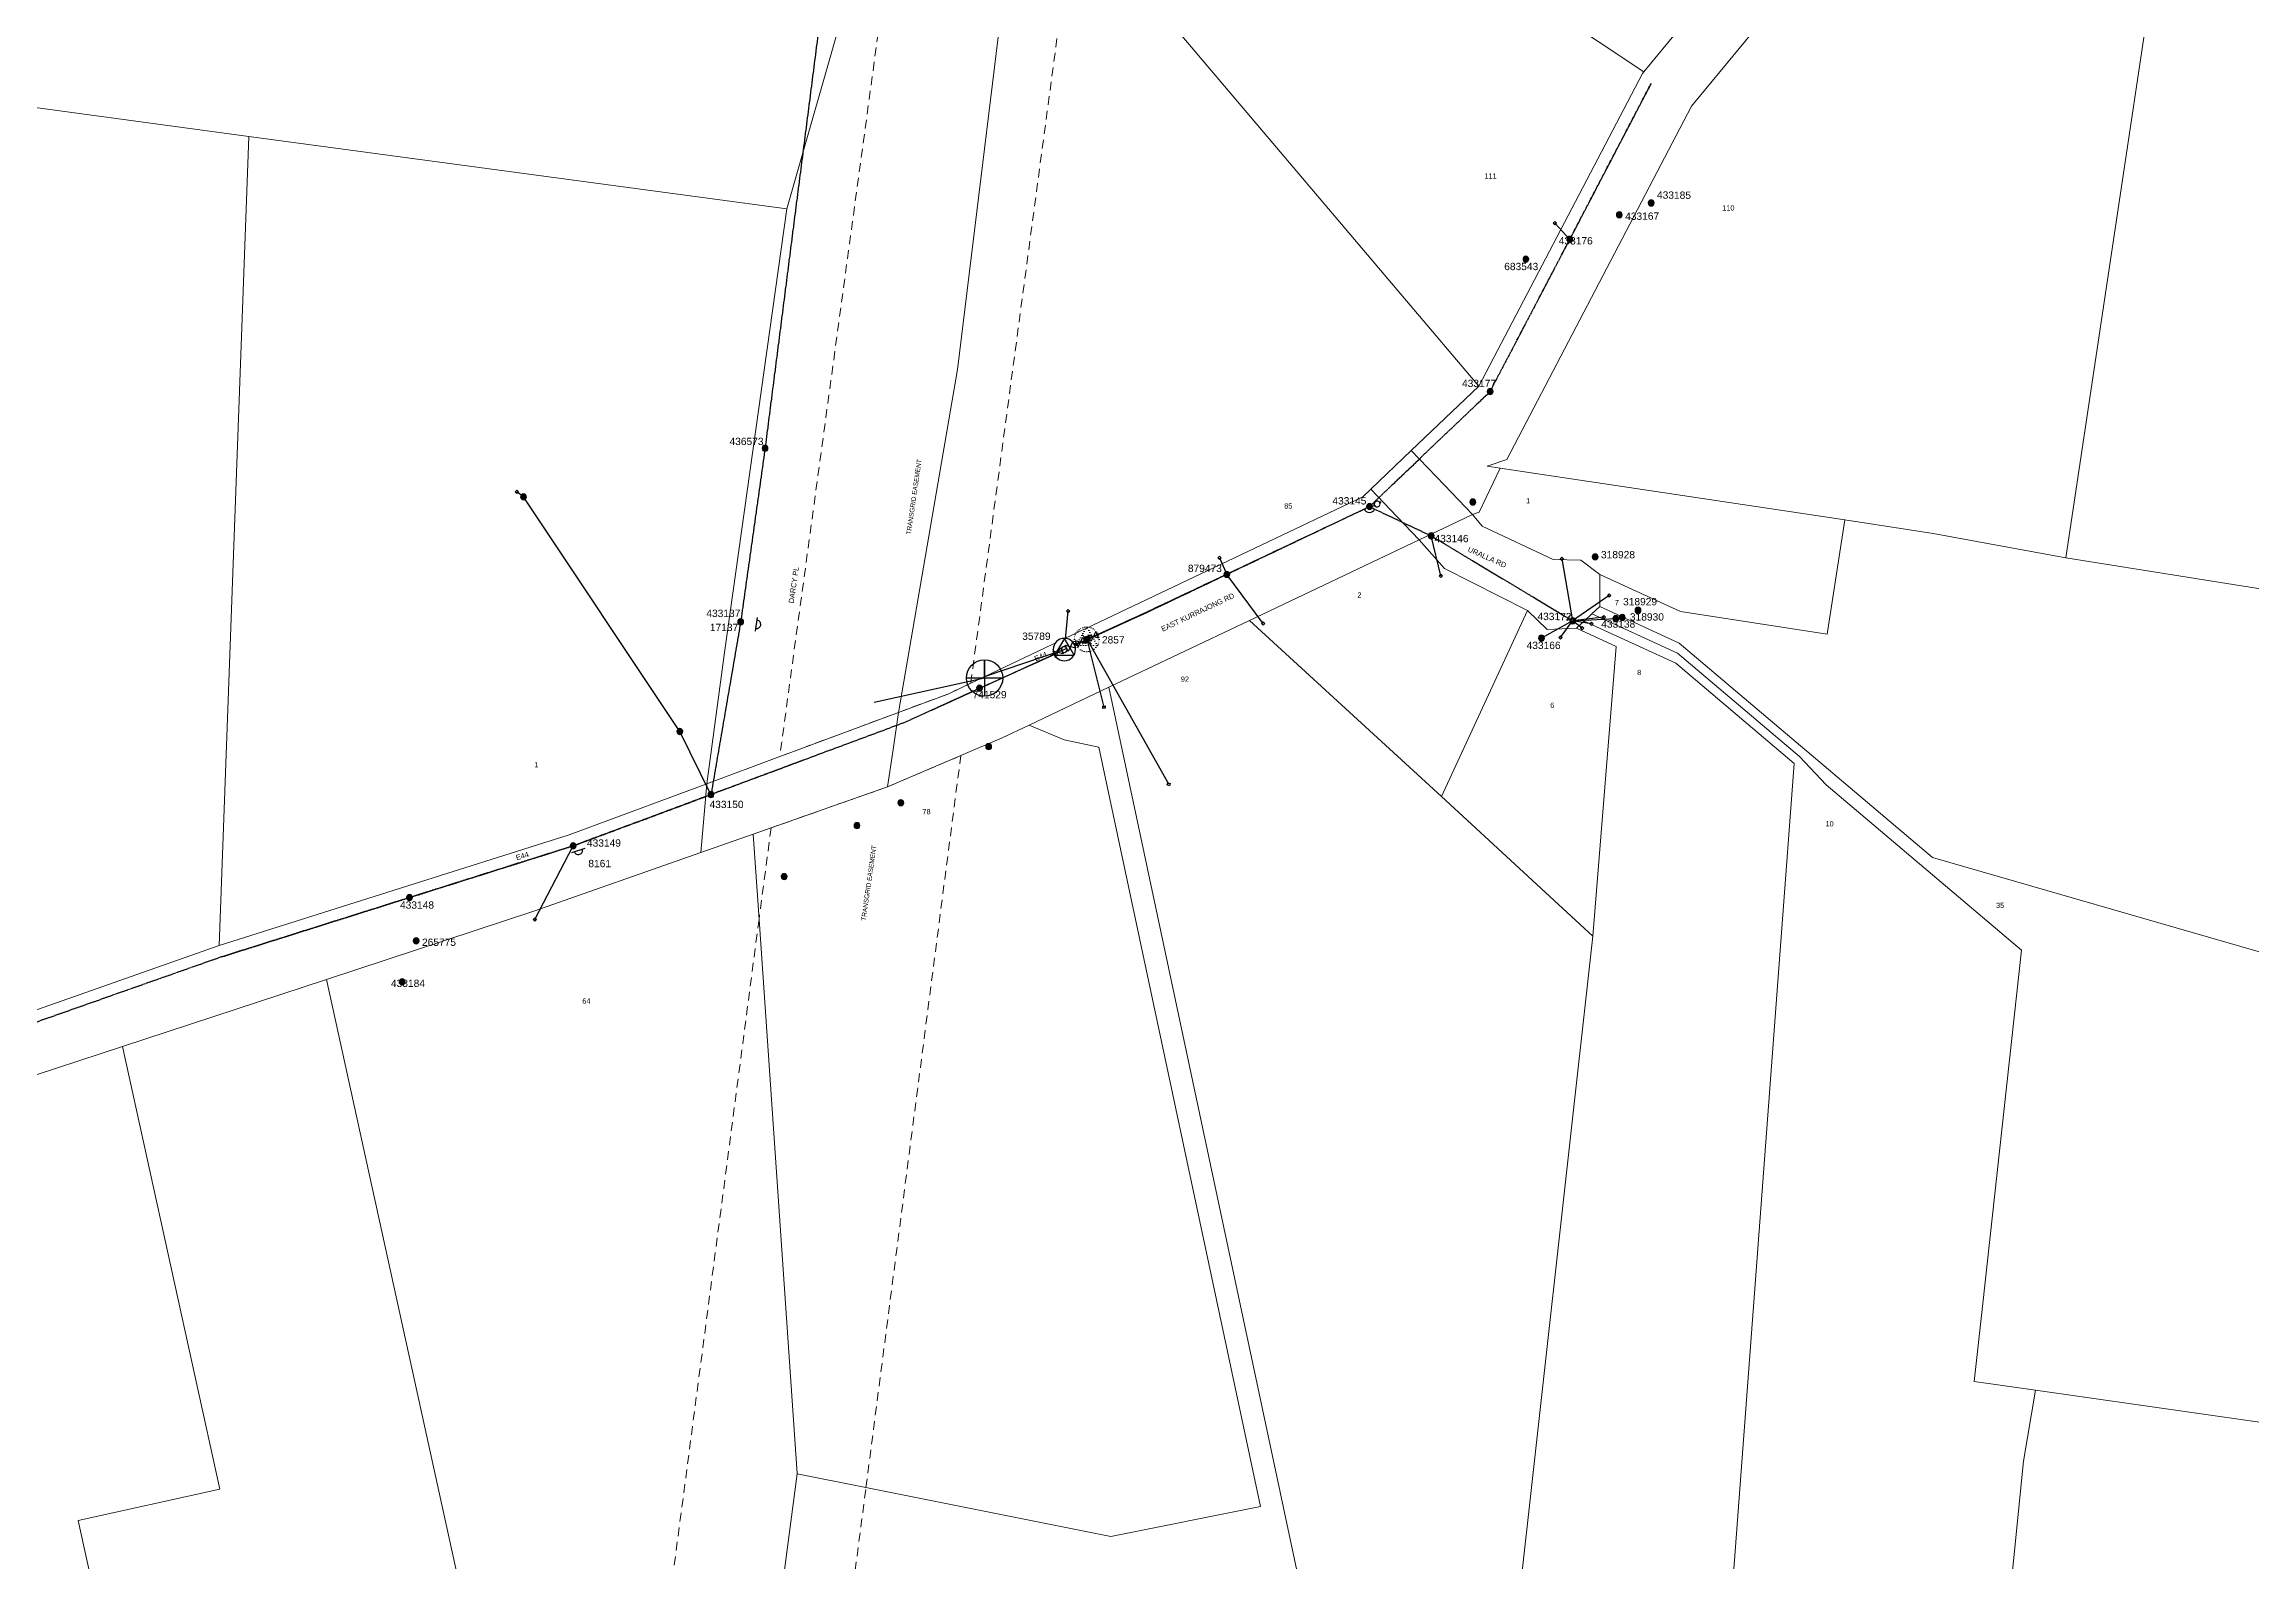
# Model space of a CAD drawing. Header units: metres. Extents: x 285637 to 287404, y 6287682 to 6290348.
# Drawn here: x 286042 to 286798, y 6288024 to 6288544 of the extents above; entities that cross this region are included whole.
import ezdxf
from ezdxf.enums import TextEntityAlignment as Align

# ---------------------------------------------------------------- set-up
doc = ezdxf.new("R2010")
doc.units = ezdxf.units.M
for name, pattern in [('Cable Exist OH', [1, 1, 0]), ('Cable New OH', [6, 4, -2]), ('Dash', [5, 3, -2]), ('DOT', [0.25, 0, -0.25])]:
    doc.linetypes.add(name, pattern=pattern)
for name, color, linetype in [('_User Miscellaneous1', 7, 'Continuous'), ('_User Miscellaneous17', 7, 'Continuous'), ('Equip_LV_EXT', 7, 'Continuous'), ('Equip_LV_NEW', 7, 'Continuous'), ('Equip_SP_HV_EXT', 7, 'Continuous'), ('Equip_SP_LV_EXT', 7, 'Continuous'), ('Mains_HV_EXT', 7, 'Continuous'), ('Mains_LV_EXT', 7, 'Continuous'), ('Services_SP_EXT', 7, 'Continuous'), ('Services_SP_NEW', 7, 'Continuous'), ('Sub_SP_TR_HV_LV_SL_LS_EXT', 7, 'Continuous'), ('Sub_SP_TR_HV_LV_SL_LS_NEW', 7, 'Continuous'), ('SupportsOH_SP_TR_HV_LV_SL_EXT', 7, 'Continuous'), ('SupportsOH_SP_TR_HV_LV_SL_NEW', 7, 'Continuous'), ('SupportsUG_SP_LV_EXT', 7, 'Continuous')]:
    doc.layers.add(name, color=color, linetype=linetype)
for name, color, linetype, lineweight in [('Cadastre Easements_SP_EXT', 7, 'Continuous', 5), ('Cadastre Land Parcels_SP_EXT', 7, 'Continuous', 5), ('Cadastre Roads_SP_EXT', 7, 'Continuous', 5)]:
    doc.layers.add(name, color=color, linetype=linetype, lineweight=lineweight)
doc.styles.add('POLE_LABEL', font='arial.ttf')
doc.styles.get("Standard").update_dxf_attribs({"font": 'arial.ttf'})

# ---------------------------------------------------------------- blocks, each defined once
blk = doc.blocks.new('LV_OH_LINKS_OPEN_EXT')
for p, q in [((-0.17, 4.97), (-0.17, 5.46)), ((-0.17, 3), (-0.17, 2.5)), ((0.17, 4.97), (0.17, 5.46)), ((0.17, 3), (0.17, 2.5))]:
    blk.add_line(p, q)
blk.add_lwpolyline([(0, 2.99, 1), (0, 4.98, 1)], format="xyb", close=True)
at = {"flags": 9}
for tag, p in [('ACTUAL_STATUS', (0, 0)), ('CONSTRUCTED_VOLTAGE', (0, -0.2)), ('OPERATING_VOLTAGE', (0, -0.6)), ('ORIENTATION', (0, -0.8)), ('OWNED_BY', (0, -1)), ('STATE', (0, -1.2)), ('SWITCH_TYPE', (0, -1.4)), ('NO_PHASES', (0, -0.4)), ('USAGE', (0, -1.6)), ('LEGEND', (0, -1.8)), ('NOTES', (0, -2))]:
    blk.add_attdef(tag, text='', height=0.2, dxfattribs=at).set_placement(p, align=Align.MIDDLE_LEFT)
at = {"flags": 1}
blk.add_attdef('Z', (0, 0), '', height=0.2, dxfattribs=at)
blk = doc.blocks.new('LV_OH_LINKS_DISTFUSE_EXT')
for p, q in [((0, 0), (0.96, 0)), ((3.84, 0), (4.8, 0))]:
    blk.add_line(p, q)
blk.add_lwpolyline([(3.84, -1.2), (3.84, 1.2), (0.96, -1.2), (0.96, 1.2)], close=True)
at = {"flags": 9}
for tag, p in [('ACTUAL_STATUS', (0, 0)), ('CONSTRUCTED_VOLTAGE', (0, -0.2)), ('OPERATING_VOLTAGE', (0, -0.6)), ('ORIENTATION', (0, -0.8)), ('OWNED_BY', (0, -1)), ('STATE', (0, -1.2)), ('SWITCH_TYPE', (0, -1.4)), ('NO_PHASES', (0, -0.4)), ('USAGE', (0, -1.6)), ('NOTES', (0, -1.8))]:
    blk.add_attdef(tag, text='', height=0.2, dxfattribs=at).set_placement(p, align=Align.MIDDLE_LEFT)
at = {"flags": 1}
blk.add_attdef('Z', (0, 0), '', height=0.2, dxfattribs=at)
blk = doc.blocks.new('CCP_EXT')
blk.add_wipeout([(0, 0.57), (0.57, 0), (0, -0.57), (-0.57, 0)])
blk.add_lwpolyline([(-0.57, 0), (0, 0.57), (0.57, 0), (0, -0.57), (-0.57, 0)])
at = {"flags": 1}
blk.add_attdef('Z', (0, 0), '', height=0.2, dxfattribs=at)
at = {"flags": 9}
for tag, p in [('CCP_TYPE', (0, 0)), ('CONSTRUCTED_VOLTAGE', (0, -0.2)), ('OPERATING_VOLTAGE', (0, -0.6)), ('ORIENTATION', (0, -0.8)), ('OWNED_BY', (0, -1)), ('STATE', (0, -1.8)), ('NO_PHASES', (0, -0.4)), ('USAGE', (0, -1.2)), ('LEGEND', (0, -1.4)), ('LIFE_SUPPORT', (0, -1.6)), ('NOTES', (0, -2))]:
    blk.add_attdef(tag, text='', height=0.2, dxfattribs=at).set_placement(p, align=Align.MIDDLE_LEFT)
blk = doc.blocks.new('POLE_EXT')
blk.add_hatch(color=256).paths.add_polyline_path([(-1, 0, 1), (1, 0, 1)])
blk.add_lwpolyline([(-1, 0, 1), (1, 0, 1)], format="xyb", close=True)
for tag, height, flags, p in [('pNumber', 2.5, 8, (-17.84, 2.07)), ('OWNED_BY', 0.2, 9, (1.35, -0.4)), ('SPECIAL_USE', 0.2, 9, (1.35, -0.8)), ('STATE', 0.2, 9, (1.35, -1)), ('cLV', 0.2, 9, (1.35, -1.4)), ('hDepth', 0.2, 9, (1.35, -1.6)), ('hDia', 0.2, 9, (1.35, -1.8)), ('cHV', 0.2, 9, (1.35, -2)), ('cLinedev', 0.2, 9, (1.35, -3.4)), ('pExisting', 0.2, 9, (1.35, -3.8)), ('pFooting', 0.2, 9, (1.35, -4.4)), ('pNew', 0.2, 9, (1.35, -4.6)), ('pRelocate', 0.2, 9, (1.35, -5)), ('pRemove', 0.2, 9, (1.35, -5.2)), ('pReplace', 0.2, 9, (1.35, -5.4)), ('pStay', 0.2, 9, (1.35, -5.6)), ('pType', 0.2, 9, (1.35, -5.8)), ('cspan', 0.2, 9, (1.35, -6)), ('STREETNAME', 0.2, 9, (1.35, -6.2)), ('SUBURB', 0.2, 9, (1.35, -6.4)), ('OPERATED_BY', 0.2, 9, (1.36, -7.01)), ('PARENT', 0.2, 9, (1.35, -0.6)), ('USAGE', 0.2, 9, (1.35, -1.2)), ('LBRACKET', 0.2, 9, (1.35, -2.2)), ('LExisting', 0.2, 9, (1.35, -2.4)), ('LANTNUMBER', 0.2, 9, (1.35, -2.6)), ('LOther', 0.2, 9, (1.35, -2.8)), ('LRemove', 0.2, 9, (1.35, -3)), ('LEGEND', 0.2, 9, (1.35, -3.2)), ('LOCATION', 0.2, 9, (1.35, -3.6)), ('PFNUMBER', 0.2, 9, (1.35, -4)), ('NEWPFNUMBER', 0.2, 9, (1.35, -4.2)), ('NOTES', 0.2, 9, (1.35, -6.6)), ('MAINTAINED_BY', 0.2, 9, (1.36, -6.81))]:
    blk.add_attdef(tag, text='', height=height, dxfattribs=dict(flags=flags)).set_placement(p, align=Align.MIDDLE_LEFT)
at = {"style": 'POLE_LABEL'}
for tag, height, flags, p in [('STRUCTURE_PLANT_NUMBER', 0.2, 9, (1.35, 0.03)), ('ASSET_NUM', 2.5, 8, (2, 2)), ('STREET_CODE', 0.2, 9, (1.35, -0.2))]:
    blk.add_attdef(tag, text='', height=height, dxfattribs=dict(at, flags=flags)).set_placement(p, align=Align.MIDDLE_LEFT)
at = {"flags": 1}
blk.add_attdef('Z', (1.35, -7.33), '', height=0.2, dxfattribs=at)
blk = doc.blocks.new('*U20')
blk.add_line((1.19, 2.03), (-3.61, 2.03))
blk.add_lwpolyline([(0.23, 2.03, 0.414214), (-1.21, 3.47, 0.414214), (-2.65, 2.03)], format="xyb")
for tag, height, flags, p in [('STREET_CODE', 0.2, 9, (1.5, 0)), ('ASSET_NUM', 2.5, 8, (2, 2)), ('ACTUAL_STATUS', 0.2, 9, (1.5, -0.2)), ('CONSTRUCTED_VOLTAGE', 0.2, 9, (1.5, -0.4)), ('OPERATING_VOLTAGE', 0.2, 9, (1.5, -0.8)), ('ORIENTATION', 0.2, 9, (1.5, -1)), ('OWNED_BY', 0.2, 9, (1.5, -1.2)), ('OPERATED_BY', 0.2, 9, (1.5, -1.4)), ('STATE', 0.2, 9, (1.5, -1.8)), ('SWITCH_TYPE', 0.2, 9, (1.5, -2)), ('STREETNAME', 0.2, 9, (1.5, -2.8)), ('SUBURB', 0.2, 9, (1.5, -3)), ('Z', 0.2, 1, (1.5, -3.6)), ('NO_PHASES', 0.2, 9, (1.5, -0.6)), ('MAINTAINED_BY', 0.2, 9, (1.5, -1.6)), ('USAGE', 0.2, 9, (1.5, -2.2)), ('LEGEND', 0.2, 9, (1.5, -2.4)), ('LOCATION', 0.2, 9, (1.5, -2.6)), ('NOTES', 0.2, 9, (1.5, -3.2)), ('LABEL_ALIGNMENT', 0.2, 9, (1.5, -3.4))]:
    blk.add_attdef(tag, text='', height=height, dxfattribs=dict(flags=flags)).set_placement(p, align=Align.MIDDLE_LEFT)
blk = doc.blocks.new('HV_USL_CLOSED_EXT')
blk.add_line((2.4, 5.5), (-2.4, 5.5))
blk.add_lwpolyline([(1.44, 5.5, 0.414214), (0, 6.94, 0.414214), (-1.44, 5.5)], format="xyb")
for tag, height, flags, p in [('STREET_CODE', 0.2, 9, (1.5, 0)), ('ASSET_NUM', 2.5, 8, (2, 2)), ('ACTUAL_STATUS', 0.2, 9, (1.5, -0.2)), ('CONSTRUCTED_VOLTAGE', 0.2, 9, (1.5, -0.4)), ('OPERATING_VOLTAGE', 0.2, 9, (1.5, -0.8)), ('ORIENTATION', 0.2, 9, (1.5, -1)), ('OWNED_BY', 0.2, 9, (1.5, -1.2)), ('OPERATED_BY', 0.2, 9, (1.5, -1.4)), ('STATE', 0.2, 9, (1.5, -1.8)), ('SWITCH_TYPE', 0.2, 9, (1.5, -2)), ('STREETNAME', 0.2, 9, (1.5, -2.8)), ('SUBURB', 0.2, 9, (1.5, -3)), ('Z', 0.2, 1, (1.5, -3.6)), ('NO_PHASES', 0.2, 9, (1.5, -0.6)), ('MAINTAINED_BY', 0.2, 9, (1.5, -1.6)), ('USAGE', 0.2, 9, (1.5, -2.2)), ('LEGEND', 0.2, 9, (1.5, -2.4)), ('LOCATION', 0.2, 9, (1.5, -2.6)), ('NOTES', 0.2, 9, (1.5, -3.2)), ('LABEL_ALIGNMENT', 0.2, 9, (1.5, -3.4))]:
    blk.add_attdef(tag, text='', height=height, dxfattribs=dict(flags=flags)).set_placement(p, align=Align.MIDDLE_LEFT)
blk = doc.blocks.new('End Shackle_EXT')
blk.add_wipeout([(0, 0.25), (1.81, 0.25), (1.82, -0.25), (0, -0.25)])
blk.add_line((1.81, -1), (1.81, 1))
at = {"flags": 1}
blk.add_attdef('Z', (0, 0), '', height=0.2, dxfattribs=at)
at = {"flags": 9}
for tag, p in [('CONNECTOR_TYPE', (0, 0)), ('CONSTRUCTED_VOLTAGE', (0, -0.2)), ('OPERATING_VOLTAGE', (0, -0.6)), ('ORIENTATION', (0, -0.8)), ('OWNED_BY', (0, -1)), ('STATE', (0, -1.2)), ('NO_PHASES', (0, -0.4)), ('USAGE', (0, -1.4)), ('NOTES', (0, -1.6))]:
    blk.add_attdef(tag, text='', height=0.2, dxfattribs=at).set_placement(p, align=Align.MIDDLE_LEFT)
blk = doc.blocks.new('CCP_NEW')
blk.add_wipeout([(0, 0.57), (0.57, 0), (0, -0.57), (-0.57, 0)])
blk.add_lwpolyline([(-0.57, 0), (0, 0.57), (0.57, 0), (0, -0.57), (-0.57, 0)])
for tag, flags, p in [('CCP_TYPE', 9, (1.5, 0)), ('ORIENTATION', 9, (1.5, -0.2)), ('STATE', 9, (1.5, -1)), ('OWNED_BY', 9, (1.5, -1.2)), ('OPERATED_BY', 9, (1.5, -1.4)), ('OPERATING_VOLTAGE', 9, (1.5, -1.8)), ('CONSTRUCTED_VOLTAGE', 9, (1.5, -2)), ('Z', 1, (1.5, -2.4)), ('USAGE', 9, (1.5, -0.4)), ('LEGEND', 9, (1.5, -0.6)), ('LIFE_SUPPORT', 9, (1.5, -0.8)), ('MAINTAINED_BY', 9, (1.5, -1.6)), ('NUMBER_OF_PHASES', 9, (1.5, -2.2))]:
    blk.add_attdef(tag, text='', height=0.2, dxfattribs=dict(flags=flags)).set_placement(p, align=Align.MIDDLE_LEFT)
blk = doc.blocks.new('POLE_DEL')
h = blk.add_hatch(color=256)
edge = h.paths.add_edge_path()
edge.add_arc((0, 0), 1, 180, 360)
edge.add_arc((0, 0), 1, 0, 180)
for p, q in [((-1.58, 1.58), (1.58, -1.58)), ((-1.58, -1.58), (1.58, 1.58))]:
    blk.add_line(p, q)
blk.add_lwpolyline([(-1, 0, 1), (1, 0, 1)], format="xyb", close=True)
at = {"flags": 1}
blk.add_attdef('Z', (0, 0), '', height=0.2, dxfattribs=at)
for tag, height, flags, p in [('pNumber', 2.5, 8, (0, 2.07)), ('OWNED_BY', 0.2, 9, (0, -0.4)), ('SPECIAL_USE', 0.2, 9, (0, -0.6)), ('STATE', 0.2, 9, (0, -0.8)), ('cLV', 0.2, 9, (0, -1.2)), ('cHV', 0.2, 9, (0, -1.8)), ('cLinedev', 0.2, 9, (0, -3.2)), ('cspan', 0.2, 9, (0, -5.6)), ('SUBURB', 0.2, 9, (0, -5.8)), ('STREETNAME', 0.2, 9, (0, -6)), ('USAGE', 0.2, 9, (0, -1)), ('hDepth', 0.2, 9, (0, -1.4)), ('hDia', 0.2, 9, (0, -1.6)), ('LBRACKET', 0.2, 9, (0, -2)), ('LExisting', 0.2, 9, (0, -2.2)), ('LANTNUMBER', 0.2, 9, (0, -2.4)), ('LOther', 0.2, 9, (0, -2.6)), ('LRemove', 0.2, 9, (0, -2.8)), ('LEGEND', 0.2, 9, (0, -3)), ('pExisting', 0.2, 9, (0, -3.4)), ('PFNUMBER', 0.2, 9, (0, -3.6)), ('NEWPFNUMBER', 0.2, 9, (0, -3.8)), ('pFooting', 0.2, 9, (0, -4)), ('pNew', 0.2, 9, (0, -4.2)), ('pRelocate', 0.2, 9, (0, -4.6)), ('pRemove', 0.2, 9, (0, -4.8)), ('pReplace', 0.2, 9, (0, -5)), ('pStay', 0.2, 9, (0, -5.2)), ('pType', 0.2, 9, (0, -5.4)), ('LOCATION', 0.2, 9, (0, -6.2)), ('NOTES', 0.2, 9, (0, -6.4))]:
    blk.add_attdef(tag, text='', height=height, dxfattribs=dict(flags=flags)).set_placement(p, align=Align.MIDDLE_LEFT)
at = {"style": 'POLE_LABEL', "flags": 9}
blk.add_attdef('STREET_CODE', text='', height=0.2, dxfattribs=at).set_placement((0, -0.2), align=Align.MIDDLE_LEFT)
blk = doc.blocks.new('SUB_POLE_NEW')
blk.add_wipeout([(-3.84, 0), (-3.81, -0.48), (-3.72, -0.95), (-3.57, -1.41), (-3.37, -1.85), (-3.11, -2.26), (-2.8, -2.63), (-2.45, -2.96), (-2.06, -3.24), (-1.63, -3.47), (-1.19, -3.65), (-0.72, -3.77), (-0.24, -3.83), (0.24, -3.83), (0.72, -3.77), (1.19, -3.65), (1.63, -3.47), (2.06, -3.24), (2.45, -2.96), (2.8, -2.63), (3.11, -2.26), (3.37, -1.85), (3.57, -1.41), (3.72, -0.95), (3.81, -0.48), (3.84, 0), (3.81, 0.48), (3.72, 0.95), (3.57, 1.41), (3.37, 1.85), (3.11, 2.26), (2.8, 2.63), (2.45, 2.96), (2.06, 3.24), (1.63, 3.47), (1.19, 3.65), (0.72, 3.77), (0.24, 3.83), (-0.24, 3.83), (-0.72, 3.77), (-1.19, 3.65), (-1.63, 3.47), (-2.06, 3.24), (-2.45, 2.96), (-2.8, 2.63), (-3.11, 2.26), (-3.37, 1.85), (-3.57, 1.41), (-3.72, 0.95), (-3.81, 0.48)])
blk.add_lwpolyline([(-3.84, 0, 1), (3.84, 0, 1)], format="xyb", close=True)
blk.add_lwpolyline([(1.94, 0.47), (0, 3.84), (-3.33, -1.92), (3.33, -1.92)], close=True)
for tag, height, flags, p in [('STREET_CODE', 0.2, 9, (1.5, 0)), ('ASSET_NUM', 3.5, 8, (2, 2)), ('CONSTRUCTED_VOLTAGE', 0.2, 9, (1.5, -0.2)), ('OPERATING_VOLTAGE', 0.2, 9, (1.5, -0.6)), ('OPERATED_BY', 0.2, 9, (1.5, -0.8)), ('ORIENTATION', 0.2, 9, (1.5, -1.2)), ('OWNED_BY', 0.2, 9, (1.5, -1.4)), ('SECONDARY_VOLTAGE', 0.2, 9, (1.5, -1.6)), ('STATE', 0.2, 9, (1.5, -1.8)), ('SUBSTATION_TYPE', 0.2, 9, (1.5, -2)), ('SUBURB', 0.2, 9, (1.5, -2.6)), ('STREETNAME', 0.2, 9, (1.5, -2.8)), ('Z', 0.2, 1, (1.5, -3.4)), ('NO_PHASES', 0.2, 9, (1.5, -0.4)), ('MAINTAINED_BY', 0.2, 9, (1.5, -1)), ('USAGE', 0.2, 9, (1.5, -2.2)), ('LEGEND', 0.2, 9, (1.5, -2.4)), ('LOCATION', 0.2, 9, (1.5, -3)), ('NOTES', 0.2, 9, (1.5, -3.2))]:
    blk.add_attdef(tag, text='', height=height, dxfattribs=dict(flags=flags)).set_placement(p, align=Align.MIDDLE_LEFT)
blk = doc.blocks.new('LV_OH_LINKS_DISTFUSE_NEW')
for p, q in [((0, 0), (0.96, 0)), ((3.84, 0), (4.8, 0))]:
    blk.add_line(p, q)
blk.add_lwpolyline([(3.84, -1.2), (3.84, 1.2), (0.96, -1.2), (0.96, 1.2)], close=True)
for tag, flags, p in [('ACTUAL_STATUS', 9, (1.5, 0)), ('CONSTRUCTED_VOLTAGE', 9, (1.5, -0.2)), ('OPERATING_VOLTAGE', 9, (1.5, -0.6)), ('ORIENTATION', 9, (1.5, -0.8)), ('OWNED_BY', 9, (1.5, -1)), ('OPERATED_BY', 9, (1.5, -1.2)), ('STATE', 9, (1.5, -1.6)), ('SWITCH_TYPE', 9, (1.5, -1.8)), ('Z', 1, (1.5, -2.6)), ('NO_PHASES', 9, (1.5, -0.4)), ('MAINTAINED_BY', 9, (1.5, -1.4)), ('USAGE', 9, (1.5, -2)), ('LEGEND', 9, (1.5, -2.2)), ('NOTES', 9, (1.5, -2.4))]:
    blk.add_attdef(tag, text='', height=0.2, dxfattribs=dict(flags=flags)).set_placement(p, align=Align.MIDDLE_LEFT)
blk = doc.blocks.new('POLE_NEW')
for tag, height, flags, p in [('pNumber', 2.5, 8, (-17.84, 2.07)), ('OWNED_BY', 0.2, 9, (1.15, -0.4)), ('SPECIAL_USE', 0.2, 9, (1.15, -0.8)), ('STATE', 0.2, 9, (1.15, -1)), ('cLV', 0.2, 9, (1.15, -1.4)), ('hDepth', 0.2, 9, (1.15, -1.6)), ('hDia', 0.2, 9, (1.15, -1.8)), ('cHV', 0.2, 9, (1.15, -2)), ('cLinedev', 0.2, 9, (1.15, -3.4)), ('pExisting', 0.2, 9, (1.15, -3.6)), ('pFooting', 0.2, 9, (1.15, -4.2)), ('pNew', 0.2, 9, (1.15, -4.4)), ('pRelocate', 0.2, 9, (1.15, -4.8)), ('pRemove', 0.2, 9, (1.15, -5)), ('pReplace', 0.2, 9, (1.15, -5.2)), ('pStay', 0.2, 9, (1.15, -5.4)), ('pType', 0.2, 9, (1.15, -5.6)), ('cspan', 0.2, 9, (1.15, -5.8)), ('SUBURB', 0.2, 9, (1.15, -6)), ('STREETNAME', 0.2, 9, (1.15, -6.2)), ('OPERATED_BY', 0.2, 9, (1.15, -6.89)), ('PARENT', 0.2, 9, (1.15, -0.6)), ('USAGE', 0.2, 9, (1.15, -1.2)), ('LBRACKET', 0.2, 9, (1.15, -2.2)), ('LExisting', 0.2, 9, (1.15, -2.4)), ('LANTNUMBER', 0.2, 9, (1.15, -2.6)), ('LOther', 0.2, 9, (1.15, -2.8)), ('LRemove', 0.2, 9, (1.15, -3)), ('LEGEND', 0.2, 9, (1.15, -3.2)), ('PFNUMBER', 0.2, 9, (1.15, -3.8)), ('NEWPFNUMBER', 0.2, 9, (1.15, -4)), ('LOCATION', 0.2, 9, (1.15, -6.4)), ('NOTES', 0.2, 9, (1.15, -6.6)), ('MAINTAINED_BY', 0.2, 9, (1.15, -7.22))]:
    blk.add_attdef(tag, text='', height=height, dxfattribs=dict(flags=flags)).set_placement(p, align=Align.MIDDLE_LEFT)
at = {"style": 'POLE_LABEL'}
for tag, height, flags, p in [('STRUCTURE_PLANT_NUMBER', 0.2, 9, (1.15, 0.09)), ('ASSET_NUM', 2.5, 8, (2, 2)), ('STREET_CODE', 0.2, 9, (1.15, -0.2))]:
    blk.add_attdef(tag, text='', height=height, dxfattribs=dict(at, flags=flags)).set_placement(p, align=Align.MIDDLE_LEFT)
at = {"flags": 1}
blk.add_attdef('Z', (1.15, -7.59), '', height=0.2, dxfattribs=at)
blk.add_wipeout([(0.07, 1), (-0.06, 1), (-0.18, 0.98), (-0.3, 0.95), (-0.42, 0.91), (-0.53, 0.85), (-0.63, 0.77), (-0.73, 0.69), (-0.81, 0.59), (-0.87, 0.49), (-0.93, 0.37), (-0.97, 0.25), (-0.99, 0.13), (-1, 0.01), (-0.99, -0.12), (-0.97, -0.24), (-0.93, -0.36), (-0.88, -0.48), (-0.81, -0.58), (-0.73, -0.68), (-0.64, -0.77), (-0.54, -0.84), (-0.43, -0.9), (-0.31, -0.95), (-0.19, -0.98), (-0.07, -1), (0.06, -1), (0.18, -0.98), (0.3, -0.95), (0.42, -0.91), (0.53, -0.85), (0.63, -0.77), (0.73, -0.69), (0.81, -0.59), (0.87, -0.49), (0.93, -0.37), (0.97, -0.25), (0.99, -0.13), (1, -0.01), (0.99, 0.12), (0.97, 0.24), (0.93, 0.36), (0.88, 0.48), (0.81, 0.58), (0.73, 0.68), (0.64, 0.77), (0.54, 0.84), (0.43, 0.9), (0.31, 0.95), (0.19, 0.98)])
at = {"lineweight": -3}
blk.add_lwpolyline([(-1, 0, 1), (1, 0, 1)], format="xyb", close=True, dxfattribs=at)
blk = doc.blocks.new('SUB_POLE_DEL')
at = {"linetype": 'DOT', "lineweight": 5, "ltscale": 2.5}
blk.add_lwpolyline([(-4.22, 0, 1), (4.22, 0, 1)], format="xyb", close=True, dxfattribs=at)
at = {"linetype": 'DOT', "lineweight": 5, "ltscale": 3}
blk.add_lwpolyline([(-3.66, -2.11), (3.66, -2.11), (0, 4.22)], close=True, dxfattribs=at)
for tag, height, flags, p in [('STREET_CODE', 0.2, 9, (1.5, 0)), ('ASSET_NUM', 2.5, 8, (2, 2)), ('OPERATED_BY', 0.2, 9, (1.5, -0.2)), ('Z', 0.2, 1, (1.5, -0.6)), ('MAINTAINED_BY', 0.2, 9, (1.5, -0.4))]:
    blk.add_attdef(tag, text='', height=height, dxfattribs=dict(flags=flags)).set_placement(p, align=Align.MIDDLE_LEFT)

msp = doc.modelspace()

# ---------------------------------------------------------------- linework, layer by layer
at = {"layer": '_User Miscellaneous17', "linetype": 'Continuous'}
for p, q in [((286364, 6288327), (286364, 6288333.22)), ((286364, 6288333.22), (286364, 6288320.78)), ((286364, 6288327), (286326.18, 6288318.59)), ((286370.22, 6288327), (286357.78, 6288327))]:
    msp.add_line(p, q, dxfattribs=at)
msp.add_circle((286364, 6288327), 6.22, dxfattribs=at)
at = {"layer": 'Cadastre Easements_SP_EXT', "linetype": 'Dash'}
msp.add_lwpolyline([(286392.98, 6289028.94), (286353.33, 6288737.43), (286345.04, 6288676.51), (286340.55, 6288643.48), (286338.33, 6288627.16), (286293.84, 6288300.11), (286296.7, 6288301.17), (286296.7, 6288301.17), (286334.52, 6288315.25), (286351.71, 6288321.64), (286359.28, 6288325.24), (286373.16, 6288429.09), (286394.75, 6288590.51), (286403.81, 6288658.23), (286424.84, 6288815.46), (286452.46, 6289021.96)], dxfattribs=at)
at = {"layer": 'Cadastre Land Parcels_SP_EXT', "linetype": 'Continuous'}
for points in [[(286734.33, 6288368.15), (286781.04, 6288679.74), (286674.21, 6288605.26), (286606.18, 6288522.9), (286542.87, 6288401.82), (286536.12, 6288399.59), (286540.6, 6288398.92), (286658.69, 6288381.13), (286688.98, 6288376.56), (286734.33, 6288368.15)], [(286589.33, 6288534.09), (286589.78, 6288534.64), (286403.81, 6288658.23), (286383.93, 6288671.44), (286379.89, 6288638.39), (286378.17, 6288624.31), (286376.65, 6288611.86), (286394.75, 6288590.51), (286533.34, 6288427), (286589.33, 6288534.09)], [(286306.1, 6288624.68), (286024.35, 6288655.01), (285977.3, 6288530.69), (286111.96, 6288512.52), (286296.27, 6288487.64), (286316.47, 6288558.36), (286306.1, 6288624.68)], [(286351.71, 6288321.64), (286359.28, 6288325.24), (286493.53, 6288389.05), (286496.29, 6288391.69), (286510.17, 6288404.92), (286533.34, 6288427), (286394.75, 6288590.51), (286376.65, 6288611.86), (286354.73, 6288432.62), (286334.52, 6288315.25), (286351.71, 6288321.64)], [(286111.96, 6288512.52), (285977.3, 6288530.69), (285972.77, 6288485.2), (285977.05, 6288252.47), (285997.73, 6288198.76), (286101.79, 6288235.44), (286111.96, 6288512.52)], [(286296.27, 6288487.64), (286111.96, 6288512.52), (286101.79, 6288235.44), (286221.76, 6288273.28), (286268.89, 6288290.82), (286274.94, 6288335.7), (286296.27, 6288487.64)], [(286658.69, 6288381.13), (286540.6, 6288398.92), (286533.41, 6288383.85), (286531.09, 6288382.97), (286534.46, 6288379), (286558.76, 6288367.56), (286568.21, 6288367.32), (286574.76, 6288362.49), (286602.39, 6288349.8), (286652.61, 6288342.02), (286658.69, 6288381.13)], [(286967.87, 6288330.93), (286734.33, 6288368.15), (286688.98, 6288376.56), (286658.69, 6288381.13), (286652.61, 6288342.02), (286602.39, 6288349.8), (286574.76, 6288362.49), (286574.71, 6288351.45), (286601.98, 6288338.92), (286688.67, 6288265.55), (286800.29, 6288233.32), (286895.47, 6288199.39), (286947.61, 6288190.69), (286967.87, 6288330.93)], [(286549.99, 6288350.13), (286521.54, 6288364.5), (286512.84, 6288374.33), (286454.8, 6288346.76), (286520.49, 6288286.48), (286549.99, 6288350.13)], [(286572.31, 6288238.62), (286580.36, 6288337.78), (286566.73, 6288344.05), (286556.77, 6288343.61), (286549.99, 6288350.13), (286520.49, 6288286.48), (286572.31, 6288238.62)], [(286724, 6288083.1), (286703.01, 6288086.09), (286705.81, 6288111.81), (286719.17, 6288233.84), (286652.26, 6288290.47), (286643.21, 6288300.1), (286601.36, 6288335.52), (286572.05, 6288348.98), (286569.39, 6288346.51), (286600.75, 6288332.11), (286641.29, 6288297.79), (286600.98, 6287759.75), (286619.66, 6287756.89), (286675.21, 6287748.38), (286693.99, 6287871.17), (286700.09, 6287911.08), (286706.15, 6287950.73), (286712.34, 6287991.23), (286714.47, 6288005.11), (286717.71, 6288037.25), (286719.88, 6288058.79), (286724, 6288083.1)], [(286947.61, 6288190.69), (286895.47, 6288199.39), (286800.29, 6288233.32), (286688.67, 6288265.55), (286601.98, 6288338.92), (286574.71, 6288351.45), (286572.05, 6288348.98), (286601.36, 6288335.52), (286643.21, 6288300.1), (286652.26, 6288290.47), (286719.17, 6288233.84), (286705.81, 6288111.81), (286703.01, 6288086.09), (286724, 6288083.1), (286927.87, 6288054.05), (286947.61, 6288190.69)], [(286572.31, 6288238.62), (286520.49, 6288286.48), (286454.8, 6288346.76), (286406.52, 6288323.83), (286486.8, 6287946.85), (286535.89, 6287911.35), (286572.31, 6288238.62)], [(286600.98, 6287759.75), (286641.29, 6288297.79), (286600.75, 6288332.11), (286569.39, 6288346.51), (286566.73, 6288344.05), (286580.36, 6288337.78), (286572.31, 6288238.62), (286535.89, 6287911.35), (286533.8, 6287892.63), (286520.45, 6287772.58), (286557.76, 6287766.64), (286600.98, 6287759.75)], [(286406.52, 6288323.83), (286379.31, 6288310.9), (286391.29, 6288305.81), (286403.11, 6288303.32), (286458.49, 6288043.28), (286407.21, 6288032.95), (286323.36, 6288049.75), (286299.77, 6288054.48), (286269.1, 6287821.61), (286267.11, 6287806.46), (286291.39, 6287803.15), (286368.5, 6287792.67), (286388.78, 6287789.91), (286401.81, 6287907.14), (286533.8, 6287892.63), (286535.89, 6287911.35), (286486.8, 6287946.85), (286406.52, 6288323.83)], [(286458.49, 6288043.28), (286403.11, 6288303.32), (286391.29, 6288305.81), (286379.31, 6288310.9), (286370.01, 6288306.48), (286355.86, 6288300.44), (286330.75, 6288289.73), (286290.86, 6288275.7), (286284.73, 6288273.54), (286286.74, 6288244.32), (286299.78, 6288054.59), (286299.77, 6288054.48), (286323.36, 6288049.75), (286407.21, 6288032.95), (286458.49, 6288043.28)], [(286230.15, 6287813.26), (286233.89, 6287814.06), (286269.1, 6287821.61), (286299.77, 6288054.48), (286299.78, 6288054.59), (286286.74, 6288244.32), (286284.73, 6288273.54), (286266.77, 6288267.23), (286209.58, 6288247.11), (286138.6, 6288223.78), (286228.78, 6287812.97), (286230.15, 6287813.26)], [(286228.78, 6287812.97), (286138.6, 6288223.78), (286068.76, 6288200.83), (286102.06, 6288049.18), (286053.48, 6288038.51), (286108.65, 6287787.21), (286150.53, 6287796.19), (286184.63, 6287803.5), (286228.78, 6287812.97)]]:
    msp.add_lwpolyline(points, close=True, dxfattribs=at)
at = {"layer": 'Cadastre Roads_SP_EXT', "linetype": 'Continuous'}
msp.add_lwpolyline([(286316.47, 6288558.36), (286296.27, 6288487.64), (286274.94, 6288335.7), (286268.89, 6288290.82), (286293.84, 6288300.11), (286293.84, 6288300.11), (286296.7, 6288301.17), (286334.52, 6288315.25), (286354.73, 6288432.62), (286376.65, 6288611.86)], dxfattribs=at)
at = {"layer": 'Mains_HV_EXT', "linetype": 'Cable Exist OH'}
for points in [[(286318.34, 6288636.61), (286288.8, 6288405.68), (286280.46, 6288346.26)], [(286280.46, 6288346.26), (286270.28, 6288287.08)], [(286335.91, 6288311.51), (286270.28, 6288287.08)], [(286270.28, 6288287.08), (286223.06, 6288269.51)]]:
    msp.add_lwpolyline(points, dxfattribs=at)
at = {"layer": 'Mains_LV_EXT', "linetype": 'Cable Exist OH'}
for points in [[(286564.5, 6288477.24), (286592.34, 6288530.55)], [(286495.83, 6288385.72), (286537.2, 6288425.16), (286564.5, 6288477.24)], [(286495.83, 6288385.72), (286516.98, 6288375.69)], [(286335.91, 6288311.51), (286301.98, 6288298.88), (286270.28, 6288287.08)], [(286223.06, 6288269.51), (286270.28, 6288287.08)]]:
    msp.add_lwpolyline(points, dxfattribs=at)
at = {"layer": 'Mains_LV_EXT', "linetype": 'Continuous'}
msp.add_lwpolyline([(286494.02, 6288384.86, 0.648073), (286497.61, 6288384.88)], format="xyb", dxfattribs=at)

# ---------------------------------------------------------------- block references
at = {"layer": 'Equip_LV_EXT'}
for p, rotation in [((286399.02, 6288340.29), 204.6710076896356), ((286399.06, 6288340.27), 24.26523948367366)]:
    msp.add_blockref('LV_OH_LINKS_DISTFUSE_EXT', p, dxfattribs=dict(at, rotation=rotation))
at = {"layer": 'Equip_SP_HV_EXT'}
ref = msp.add_blockref('HV_USL_CLOSED_EXT', (286280.46, 6288346.26), dxfattribs=dict(at, rotation=260.8657945922108))
ref.add_attrib('ASSET_NUM', '17137', dxfattribs={"layer": '0', "height": 2.5}).set_placement((286279.63, 6288342.34), align=Align.BOTTOM_RIGHT)
ref = msp.add_blockref('*U20', (286223.06, 6288269.51), dxfattribs=dict(at, rotation=199.2439218023273))
ref.add_attrib('ASSET_NUM', '8161', dxfattribs={"layer": '0', "height": 2.5}).set_placement((286232.16, 6288261.48), align=Align.BOTTOM_CENTER)
at = {"layer": 'Equip_SP_LV_EXT', "rotation": 118.705952517771}
msp.add_blockref('LV_OH_LINKS_OPEN_EXT', (286501.97, 6288388.54), dxfattribs=at)
at = {"layer": 'SupportsOH_SP_TR_HV_LV_SL_EXT'}
ref = msp.add_blockref('POLE_EXT', (286592.32, 6288489.69), dxfattribs=at)
ref.add_attrib('ASSET_NUM', '433185', dxfattribs={"layer": '0', "height": 2.5, "rotation": 359.46385, "style": 'POLE_LABEL'}).set_placement((286594.32, 6288490.44), align=Align.BOTTOM_LEFT)
ref = msp.add_blockref('POLE_EXT', (286581.43, 6288485.65), dxfattribs=at)
ref.add_attrib('ASSET_NUM', '433167', dxfattribs={"layer": '0', "height": 2.5, "rotation": 0.39158, "style": 'POLE_LABEL'}).set_placement((286583.43, 6288486.4), align=Align.TOP_LEFT)
ref = msp.add_blockref('POLE_EXT', (286564.5, 6288477.24), dxfattribs=at)
ref.add_attrib('ASSET_NUM', '433176', dxfattribs={"layer": '0', "height": 2.5, "style": 'POLE_LABEL'}).set_placement((286566.5, 6288477.99), align=Align.TOP_CENTER)
ref = msp.add_blockref('POLE_EXT', (286549.44, 6288470.46), dxfattribs=at)
ref.add_attrib('ASSET_NUM', '683543', dxfattribs={"layer": '0', "height": 2.5, "style": 'POLE_LABEL'}).set_placement((286547.83, 6288469.2), align=Align.TOP_CENTER)
ref = msp.add_blockref('POLE_EXT', (286537.2, 6288425.16), dxfattribs=at)
ref.add_attrib('ASSET_NUM', '433177', dxfattribs={"layer": '0', "height": 2.5, "style": 'POLE_LABEL'}).set_placement((286539.2, 6288425.91), align=Align.BOTTOM_RIGHT)
ref = msp.add_blockref('POLE_EXT', (286288.8, 6288405.68), dxfattribs=at)
ref.add_attrib('ASSET_NUM', '436573', dxfattribs={"layer": '0', "height": 2.5, "style": 'POLE_LABEL'}).set_placement((286288.29, 6288406.04), align=Align.BOTTOM_RIGHT)
ref = msp.add_blockref('POLE_EXT', (286495.83, 6288385.72), dxfattribs=at)
ref.add_attrib('ASSET_NUM', '433145', dxfattribs={"layer": '0', "height": 2.5, "style": 'POLE_LABEL'}).set_placement((286494.8, 6288385.69), align=Align.BOTTOM_RIGHT)
for p in [(286531.28, 6288387.29), (286399.03, 6288340.2), (286259.64, 6288308.68), (286365.4, 6288303.52), (286335.3, 6288284.31), (286320.29, 6288276.46), (286295.38, 6288259)]:
    msp.add_blockref('POLE_EXT', p, dxfattribs=at)
ref = msp.add_blockref('POLE_EXT', (286516.98, 6288375.69), dxfattribs=at)
ref.add_attrib('ASSET_NUM', '433146', dxfattribs={"layer": '0', "height": 2.5, "style": 'POLE_LABEL'}).set_placement((286523.96, 6288376.02), align=Align.TOP_CENTER)
ref = msp.add_blockref('POLE_EXT', (286573.15, 6288368.5), dxfattribs=at)
ref.add_attrib('ASSET_NUM', '318928', dxfattribs={"layer": '0', "height": 2.5, "style": 'POLE_LABEL'}).set_placement((286575.15, 6288369.25), align=Align.MIDDLE_LEFT)
ref = msp.add_blockref('POLE_EXT', (286280.46, 6288346.26), dxfattribs=at)
ref.add_attrib('ASSET_NUM', '433137', dxfattribs={"layer": '0', "height": 2.5, "style": 'POLE_LABEL'}).set_placement((286280.35, 6288347.17), align=Align.BOTTOM_RIGHT)
ref = msp.add_blockref('POLE_EXT', (286582.45, 6288347.77), dxfattribs=at)
ref.add_attrib('ASSET_NUM', '318930', dxfattribs={"layer": '0', "height": 2.5, "style": 'POLE_LABEL'}).set_placement((286585.06, 6288347.94), align=Align.MIDDLE_LEFT)
ref = msp.add_blockref('POLE_EXT', (286587.84, 6288350.19), dxfattribs=at)
ref.add_attrib('ASSET_NUM', '318929', dxfattribs={"layer": '0', "height": 2.5, "style": 'POLE_LABEL'}).set_placement((286582.71, 6288353.16), align=Align.MIDDLE_LEFT)
ref = msp.add_blockref('POLE_EXT', (286362.26, 6288323.51), dxfattribs=at)
ref.add_attrib('ASSET_NUM', '741529', dxfattribs={"layer": '0', "height": 2.5, "style": 'POLE_LABEL'}).set_placement((286365.73, 6288319.31), align=Align.BOTTOM_CENTER)
ref = msp.add_blockref('POLE_EXT', (286270.28, 6288287.08), dxfattribs=at)
ref.add_attrib('ASSET_NUM', '433150', dxfattribs={"layer": '0', "height": 2.5, "style": 'POLE_LABEL'}).set_placement((286275.62, 6288284.97), align=Align.TOP_CENTER)
ref = msp.add_blockref('POLE_EXT', (286223.06, 6288269.51), dxfattribs=at)
ref.add_attrib('ASSET_NUM', '433149', dxfattribs={"layer": '0', "height": 2.5, "style": 'POLE_LABEL'}).set_placement((286233.62, 6288268.52), align=Align.BOTTOM_CENTER)
ref = msp.add_blockref('POLE_EXT', (286167.01, 6288251.82), dxfattribs=at)
ref.add_attrib('ASSET_NUM', '433148', dxfattribs={"layer": '0', "height": 2.5, "rotation": 0.02141, "style": 'POLE_LABEL'}).set_placement((286169.59, 6288247.26), align=Align.BOTTOM_CENTER)
ref = msp.add_blockref('POLE_EXT', (286169.29, 6288237.03), dxfattribs=at)
ref.add_attrib('ASSET_NUM', '265775', dxfattribs={"layer": '0', "height": 2.5, "style": 'POLE_LABEL'}).set_placement((286171.29, 6288237.78), align=Align.TOP_LEFT)
ref = msp.add_blockref('POLE_EXT', (286164.49, 6288222.96), dxfattribs=at)
ref.add_attrib('ASSET_NUM', '433184', dxfattribs={"layer": '0', "height": 2.5, "style": 'POLE_LABEL'}).set_placement((286166.49, 6288223.71), align=Align.TOP_CENTER)
at = {"layer": 'SupportsUG_SP_LV_EXT'}
msp.add_blockref('POLE_DEL', (286399.03, 6288340.2), dxfattribs=at)

# ---------------------------------------------------------------- texts
at = {"layer": 'Cadastre Easements_SP_EXT', "char_height": 1.6, "attachment_point": 1, "rotation": 81.82103}
for width, insert in [(30.604, (286337.16, 6288376.25)), (26.434, (286321.68, 6288244.01))]:
    msp.add_mtext_dynamic_manual_height_columns('TRANSGRID EASEMENT', width=width, gutter_width=4, heights=[0], dxfattribs=dict(at, insert=insert))
at = {"layer": 'Cadastre Land Parcels_SP_EXT'}
for s, p in [('111', (286535.24, 6288498.03)), ('110', (286616.69, 6288487.11)), ('85', (286466.64, 6288385.05)), ('1', (286549.5, 6288386.84)), ('2', (286491.71, 6288354.54)), ('7', (286579.9, 6288351.93)), ('92', (286431.23, 6288325.72)), ('8', (286587.53, 6288328)), ('6', (286557.77, 6288316.78)), ('1', (286209.77, 6288296.47)), ('78', (286342.72, 6288280.34)), ('10', (286652.05, 6288276.2)), ('35', (286710.47, 6288248.26)), ('64', (286226.21, 6288215.48))]:
    msp.add_text(s, height=1.8, dxfattribs=at).set_placement(p)
at = {"layer": 'Cadastre Roads_SP_EXT'}
for s, rotation, p in [('URALLA RD', 335.80701, (286529.35, 6288370.44)), ('DARCY PL', 81.82103, (286298.62, 6288352.51)), ('EAST KURRAJONG RD', 25.41497, (286425.03, 6288342.86))]:
    msp.add_text(s, height=1.8, rotation=rotation, dxfattribs=at).set_placement(p)
at = {"layer": 'Mains_LV_EXT'}
for rotation, p in [(23.80098, (286381.54, 6288332.68)), (16.4098, (286203.75, 6288264.58))]:
    msp.add_text('E44', height=1.8, rotation=rotation, dxfattribs=at).set_placement(p)

# ---------------------------------------------------------------- next in the draw order: block references
at = {"layer": 'Services_SP_EXT'}
for p in [(286559.35, 6288482.81), (286203.8, 6288390.72), (286520.32, 6288361.96), (286561.73, 6288367.87), (286577.94, 6288355.24), (286576.12, 6288347.87), (286459.42, 6288345.7), (286561.26, 6288340.87), (286568.69, 6288344.05), (286209.91, 6288244.32)]:
    msp.add_blockref('CCP_EXT', p, dxfattribs=at)
for p, rotation in [((286444.51, 6288368.2), 90.0000000000002), ((286404.92, 6288317.06), 320.6408545502727), ((286427.08, 6288290.63), 296.375615066599)]:
    msp.add_blockref('CCP_EXT', p, dxfattribs=dict(at, rotation=rotation))

# ---------------------------------------------------------------- next in the draw order: linework, layer by layer
at = {"layer": 'Cadastre Easements_SP_EXT', "linetype": 'Dash'}
msp.add_lwpolyline([(286251.6, 6287700.87), (286254.5, 6287702.28), (286279.17, 6287708.81), (286291.39, 6287803.15), (286323.36, 6288049.75), (286355.86, 6288300.44), (286330.75, 6288289.73), (286290.86, 6288275.7), (286286.74, 6288244.32), (286230.15, 6287813.26), (286212.92, 6287681.98), (286251.6, 6287700.87)], close=True, dxfattribs=at)
at = {"layer": 'Cadastre Roads_SP_EXT', "linetype": 'Continuous'}
for points in [[(286825.21, 6288735.06), (286745.84, 6288679.72), (286665.55, 6288623.74), (286660.46, 6288620.19), (286655.17, 6288613.79), (286589.78, 6288534.64), (286589.33, 6288534.09), (286533.34, 6288427), (286510.17, 6288404.92), (286521.54, 6288393), (286531.09, 6288382.97), (286533.41, 6288383.85), (286540.6, 6288398.92), (286536.12, 6288399.59), (286542.87, 6288401.82), (286606.18, 6288522.9), (286674.21, 6288605.26), (286781.04, 6288679.74), (286787.81, 6288684.46), (286872.5, 6288743.51)], [(286031.14, 6288188.47), (286068.76, 6288200.83), (286138.6, 6288223.78), (286209.58, 6288247.11), (286266.77, 6288267.23), (286267.94, 6288280.22), (286268.89, 6288290.82), (286221.76, 6288273.28), (286101.79, 6288235.44), (285997.73, 6288198.76)]]:
    msp.add_lwpolyline(points, dxfattribs=at)
msp.add_lwpolyline([(286512.84, 6288374.33), (286505.28, 6288382.26), (286496.29, 6288391.69), (286493.53, 6288389.05), (286359.28, 6288325.24), (286351.71, 6288321.64), (286334.52, 6288315.25), (286332.64, 6288302.56), (286330.75, 6288289.73), (286355.86, 6288300.44), (286370.01, 6288306.48), (286379.31, 6288310.9), (286406.52, 6288323.83), (286454.8, 6288346.76), (286512.84, 6288374.33)], close=True, dxfattribs=at)
at = {"layer": 'Mains_HV_EXT', "linetype": 'Cable Exist OH'}
msp.add_lwpolyline([(286223.06, 6288269.51), (286102.54, 6288231.47), (285999.74, 6288195.24), (285935.27, 6288140.09), (285824.62, 6288038.13)], dxfattribs=at)
at = {"layer": 'Mains_LV_EXT', "linetype": 'Cable Exist OH'}
for points in [[(286419.13, 6288349.27), (286495.83, 6288385.72)], [(286335.91, 6288311.51), (286419.13, 6288349.27)], [(286102.54, 6288231.47), (286167.01, 6288251.82), (286223.06, 6288269.51)]]:
    msp.add_lwpolyline(points, dxfattribs=at)
at = {"layer": 'Services_SP_EXT'}
for points in [[(286559.35, 6288482.81), (286564.5, 6288477.24)], [(286270.28, 6288287.08), (286259.64, 6288308.68), (286206.05, 6288389.07), (286203.8, 6288390.72)], [(286520.32, 6288361.96), (286516.98, 6288375.69)], [(286444.51, 6288368.2), (286446.99, 6288362.46)], [(286561.73, 6288367.87), (286565.45, 6288346.62)], [(286459.42, 6288345.7), (286446.99, 6288362.46)], [(286427.08, 6288290.63), (286399.1, 6288340.31)], [(286404.92, 6288317.06), (286399.11, 6288340.32)], [(286565.45, 6288346.62), (286554.76, 6288340.7)], [(286561.26, 6288340.87), (286565.45, 6288346.62)], [(286209.91, 6288244.32), (286223.06, 6288269.51)]]:
    msp.add_lwpolyline(points, dxfattribs=at)

# ---------------------------------------------------------------- next in the draw order: block references
msp.add_blockref('CCP_EXT', (286571.89, 6288345.55), dxfattribs=at)
at = {"layer": 'SupportsOH_SP_TR_HV_LV_SL_EXT'}
msp.add_blockref('POLE_EXT', (286206.05, 6288389.07), dxfattribs=at)
ref = msp.add_blockref('POLE_EXT', (286446.99, 6288362.46), dxfattribs=at)
ref.add_attrib('ASSET_NUM', '879473', dxfattribs={"layer": '0', "height": 2.5, "style": 'POLE_LABEL'}).set_placement((286445.3, 6288362.57), align=Align.BOTTOM_RIGHT)
ref = msp.add_blockref('POLE_EXT', (286565.45, 6288346.62), dxfattribs=dict(at, rotation=0.003101247748247713))
ref.add_attrib('ASSET_NUM', '433172', dxfattribs={"layer": '0', "height": 2.5, "rotation": 359.58572, "style": 'POLE_LABEL'}).set_placement((286559.23, 6288349.33), align=Align.TOP_CENTER)
ref = msp.add_blockref('POLE_EXT', (286554.76, 6288340.7), dxfattribs=at)
ref.add_attrib('ASSET_NUM', '433166', dxfattribs={"layer": '0', "height": 2.5, "style": 'POLE_LABEL'}).set_placement((286555.5, 6288339.44), align=Align.TOP_CENTER)

# ---------------------------------------------------------------- next in the draw order: linework, layer by layer
at = {"layer": 'Cadastre Roads_SP_EXT', "linetype": 'Continuous'}
msp.add_lwpolyline([(286574.76, 6288362.49), (286568.21, 6288367.32), (286558.76, 6288367.56), (286534.46, 6288379), (286531.09, 6288382.97), (286523.28, 6288379.27), (286512.84, 6288374.33), (286521.54, 6288364.5), (286549.99, 6288350.13), (286556.77, 6288343.61), (286566.73, 6288344.05), (286569.39, 6288346.51), (286572.05, 6288348.98), (286574.71, 6288351.45), (286574.76, 6288362.49)], close=True, dxfattribs=at)
at = {"layer": 'Services_SP_EXT'}
for points in [[(286577.94, 6288355.24), (286565.45, 6288346.62)], [(286576.12, 6288347.87), (286565.45, 6288346.62)], [(286565.45, 6288346.62), (286580.21, 6288347.34)], [(286568.69, 6288344.05), (286565.45, 6288346.62)], [(286571.89, 6288345.55), (286565.45, 6288346.62)]]:
    msp.add_lwpolyline(points, dxfattribs=at)

# ---------------------------------------------------------------- next in the draw order: block references
at = {"layer": 'SupportsOH_SP_TR_HV_LV_SL_EXT'}
ref = msp.add_blockref('POLE_EXT', (286580.21, 6288347.34), dxfattribs=at)
ref.add_attrib('ASSET_NUM', '433138', dxfattribs={"layer": '0', "height": 2.5, "style": 'POLE_LABEL'}).set_placement((286575.24, 6288343.5), align=Align.BOTTOM_LEFT)

# ---------------------------------------------------------------- next in the draw order: block references
at = {"layer": 'Mains_LV_EXT', "rotation": 148.0015465713789}
msp.add_blockref('End Shackle_EXT', (286565.45, 6288346.62), dxfattribs=at)

# ---------------------------------------------------------------- next in the draw order: linework, layer by layer
at = {"layer": 'Mains_HV_EXT', "linetype": 'Cable Exist OH'}
msp.add_lwpolyline([(286335.91, 6288311.51), (286419.05, 6288349.38), (286495.83, 6288385.72), (286537.2, 6288425.16), (286564.49, 6288477.3), (286592.39, 6288530.76)], dxfattribs=at)
at = {"layer": 'Mains_LV_EXT', "linetype": 'Cable Exist OH'}
msp.add_lwpolyline([(286516.98, 6288375.69), (286565.45, 6288346.62)], dxfattribs=at)

# ---------------------------------------------------------------- next in the draw order: block references
at = {"layer": 'Services_SP_NEW'}
msp.add_blockref('CCP_NEW', (286392.59, 6288349.95), dxfattribs=at)

# ---------------------------------------------------------------- next in the draw order: linework, layer by layer
at = {"layer": '_User Miscellaneous1', "flags": 128}
msp.add_lwpolyline([(286391.33, 6288336.75), (286392.59, 6288349.95)], dxfattribs=at)

# ---------------------------------------------------------------- next in the draw order: block references
at = {"layer": 'Sub_SP_TR_HV_LV_SL_LS_NEW', "linetype": 'Cable New OH'}
ref = msp.add_blockref('SUB_POLE_NEW', (286391.33, 6288336.75), dxfattribs=at)
ref.add_attrib('ASSET_NUM', '35789', dxfattribs={"layer": '0', "height": 2.5}).set_placement((286376.9, 6288341.33), align=Align.MIDDLE_LEFT)

# ---------------------------------------------------------------- next in the draw order: block references
at = {"layer": 'SupportsOH_SP_TR_HV_LV_SL_NEW'}
msp.add_blockref('POLE_NEW', (286391.28, 6288336.73), dxfattribs=at)

# ---------------------------------------------------------------- next in the draw order: linework, layer by layer
at = {"layer": '_User Miscellaneous17', "linetype": 'Continuous'}
msp.add_line((286364, 6288327.49), (286391.28, 6288336.73), dxfattribs=at)

# ---------------------------------------------------------------- next in the draw order: block references
at = {"layer": 'Equip_LV_NEW', "linetype": 'Cable New OH'}
for p, rotation in [((286391.28, 6288336.78), 24.82643302632212), ((286391.33, 6288336.75), 204.489677847375)]:
    msp.add_blockref('LV_OH_LINKS_DISTFUSE_NEW', p, dxfattribs=dict(at, rotation=rotation))
at = {"layer": 'Sub_SP_TR_HV_LV_SL_LS_EXT', "linetype": 'Continuous'}
ref = msp.add_blockref('SUB_POLE_DEL', (286398.99, 6288340.24), dxfattribs=at)
ref.add_attrib('ASSET_NUM', '2857', dxfattribs={"layer": '0', "height": 2.5}).set_placement((286404.2, 6288340.09), align=Align.MIDDLE_LEFT)

doc.saveas('drawing.dxf')
